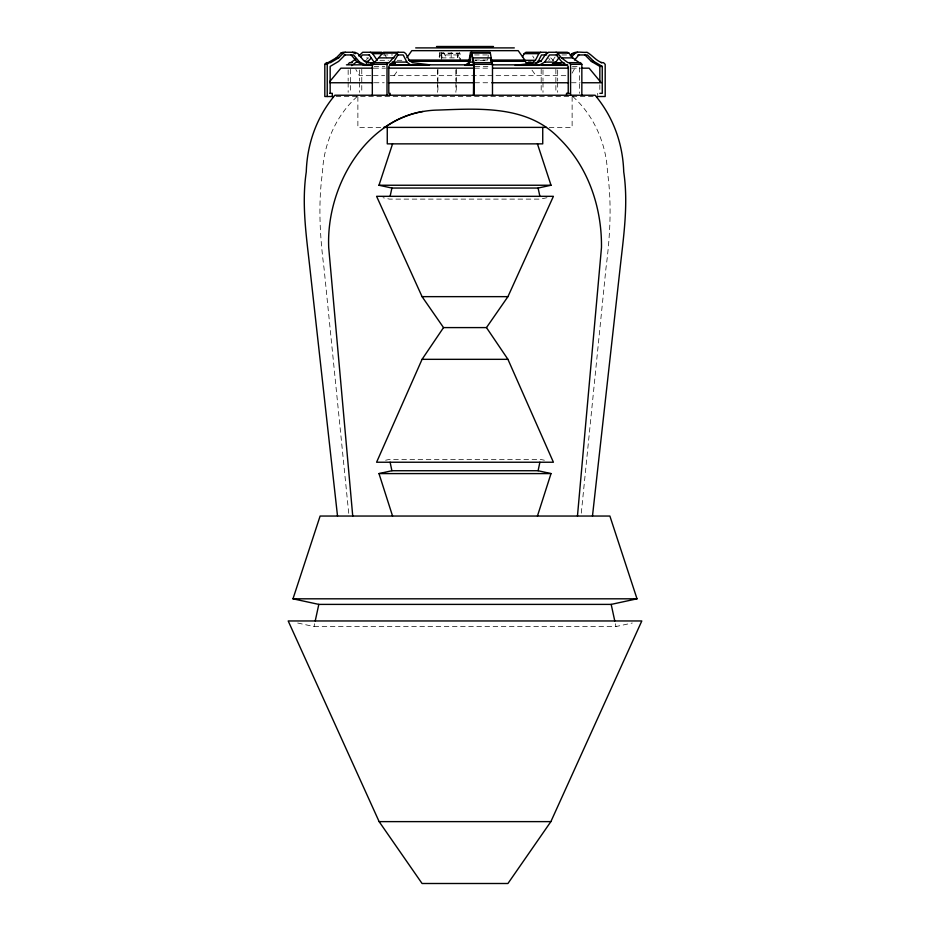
<?xml version="1.0" encoding="UTF-8"?>
<svg xmlns="http://www.w3.org/2000/svg" width="930" height="930" viewBox="0 0 930 930"><rect width="100%" height="100%" fill="white"/><g stroke="black" fill="none" stroke-linecap="round" stroke-linejoin="round"><path stroke-width="0.7" stroke-dasharray="4.65 3.49" d="M581.285 513.162L605.953 268.317C610.115 236.325 611.987 203.961 607.464 171.887C606.29 143.72 593.875 115.413 572.915 96.65M488.297 54.986L487.704 60.299L474.998 60.299M439.913 52.266L439.018 57.881L457.386 57.881L458.281 52.266M439.53 57.532L439.867 54.951L459.35 54.951L459.99 60.659M457.886 57.532L458.223 54.951M297.716 623.019L314.026 626.553L314.631 623.751M572.078 73.168L574.845 68.169M555.082 56.974L552.839 60.299L548.607 60.299M394.064 75.667L397.994 70.145M357.085 96.65C336.125 115.413 323.71 143.72 322.536 171.887C318.014 203.961 319.885 236.325 324.047 268.317L349.006 516.045M366.385 59.474L368.547 57.881L364.316 57.881M385.636 460.234L389.507 459.374L540.493 459.374L544.364 460.234M546.945 197.718L540.493 199.113L389.507 199.113L383.055 197.718M314.026 626.553L615.974 626.553L632.284 623.019M439.646 53.115L458.013 53.115M441.169 52.266L441.564 53.649L459.92 53.649L460.652 60.299M383.265 54.951L392.611 54.951M474.591 54.951L488.715 54.951M561.952 54.951L567.591 54.951M474.858 60.043L489.145 60.043M379.975 60.299L388.438 60.299M397.25 60.299L403.922 60.299M374.127 66.402L384.811 66.402M475.149 66.402L490.68 66.402M572.45 66.402L579.495 66.402L579.495 93.326M373.906 68.169L385.497 68.169M474.777 68.169L490.715 68.169M571.625 68.169L580.936 68.169M370.826 75.667L359.305 75.667L355.853 69.425M373.465 75.667L384.671 75.667M390.263 75.667L565.766 75.667M374.313 82.758L384.195 82.758M474.87 82.758L490.389 82.758M571.427 82.758L580.088 82.758M336.137 96.511L593.863 96.511M380.73 127.387L357.876 127.387L357.876 96.511M549.27 127.387L572.124 127.387L572.124 96.511M550.688 57.881L553.652 60.741M442.889 52.336L447.121 58.172M532.007 70.145L535.936 75.667M384.706 54.765L386.938 58.079M548.712 58.183L550.025 60.334M532.704 56.033L534.018 58.183M459.525 52.266L459.92 53.649M615.369 623.751L615.974 626.553M441.564 53.649L442.006 57.637M440.994 54.951L441.622 60.659M599.838 84.828L599.838 91.907M597.699 93.326L597.699 95.453M557.675 69.924L557.675 81.119M557.675 82.514L557.675 92.314M555.873 69.239L555.873 93.326M542.992 69.924L542.992 81.119M542.992 82.514L542.992 92.314M541.19 69.239L541.19 93.326M456.27 69.239L456.27 93.326M455.886 69.924L455.886 81.119M455.886 82.514L455.886 92.314M451.166 52.498L451.166 58.172M437.914 69.239L437.914 93.326M437.519 69.924L437.519 81.119M437.519 82.514L437.519 92.314M361.77 69.239L361.77 93.326M359.422 69.924L359.422 81.119M359.422 82.514L359.422 92.314M350.505 69.239L350.505 93.326M348.157 69.924L348.157 81.119M348.157 82.514L348.157 92.314"/><path stroke-width="1.4" d="M577.46 516.045L601.466 247.717C602.036 207.843 588.306 166.912 559.5 138.663C527.915 105.218 480.147 108.554 438.193 110.066C369.175 111.1 325.802 184.419 328.72 247.717L352.737 516.045M468.941 65.344L470.65 54.951L471.777 54.951L473.73 66.402L473.451 95.453M592.48 516.045L620.077 268.317C623.588 236.313 628.529 204.054 623.728 171.887C622.856 143.592 613.3 117.052 595.107 95.232L334.893 95.232C316.7 117.052 307.144 143.592 306.272 171.887C301.471 204.054 306.412 236.313 309.923 268.317L337.52 516.045M392.565 516.045L378.987 473.591L391.902 470.731L538.098 470.731L539.888 462.233M390.112 196.323L391.902 188.046L538.098 188.046L551.013 185.244L537.435 143.859M315.224 620.961L318.816 604.395L611.184 604.395L637.015 598.815L609.882 516.045L320.118 516.045L292.985 598.815L318.816 604.395M537.435 516.045L551.013 473.591L538.098 470.731M391.902 188.046L378.987 185.244L392.565 143.859M443.529 327.593L422.069 359.329L376.592 462.233L553.408 462.233L507.931 359.329L486.471 327.593L443.529 327.593L422.069 296.647L376.592 196.323L553.408 196.323L507.931 296.647L486.471 327.593M550.874 821.62L641.805 620.961L288.195 620.961L379.126 821.62L422.069 883.5L507.931 883.5L550.874 821.62L379.126 821.62M522.451 56.974L524.16 53.649L525.996 52.266L546.514 52.266L547.77 53.115M526.601 63.368L532.332 62.647L535.424 60.299L538.854 53.649L540.679 52.266M372.325 95.116L372.325 64.321L373.337 62.647L389.054 62.647L398.168 52.266M387.008 95.116L387.008 64.321L388.031 62.647M374.36 62.647L383.486 52.266L404.004 52.266L405.84 53.649L409.27 60.299L412.362 62.647L429.532 64.798L396.459 65.344L392.181 62.089L406.875 62.089L411.153 65.344M397.947 54.951L394.006 61.403L388.81 66.402L388.81 93.326L390.123 93.326L390.123 95.453M579.192 62.647L572.729 57.881L568.928 53.115L567.3 52.266L548.421 52.266L546.038 53.649L541.562 60.299L537.528 62.647L515.162 65.344L539.109 65.344L544.689 62.089L549.49 54.951L557.942 54.951M541.934 65.344L550.386 65.344L555.954 62.089L559.163 57.335M406.817 57.695L411.804 50.662L518.196 50.662L524.846 60.043L490.598 60.043M348.157 64.321L349.482 62.647L352.296 62.647M358.794 55.974L362.7 52.266L381.579 52.266L383.962 53.649M360.7 57.102L362.409 54.951L369.454 54.951M366.292 63.066L371.117 58.183M329.639 81.712L340.892 68.169L373.023 68.169M570.253 55.87C573.705 49.918 581.517 52.998 587.004 52.266C592.271 55.126 595.863 60.59 601.861 62.647M571.729 56.974L574.531 53.649L577.507 52.266M574.554 60.055L578.844 54.951M333.417 96.511L324.814 96.511L324.814 64.321L326.476 62.647L330.557 62.647L338.625 57.881L343.379 53.115L345.414 52.266M327.232 96.511L327.232 64.321L328.895 62.647M328.139 62.647L336.207 57.881L340.961 53.115L342.996 52.266L354.911 52.266L357.887 53.649L363.479 60.299L368.524 62.647L372.721 62.973M345.042 54.951L338.625 61.403L330.162 66.402L330.162 93.326M535.68 63.717L537.819 62.089L541.504 54.951L546.735 54.951M350.808 62.647L356.19 58.671M351.633 65.565L357.271 61.403M554.489 63.194L561.476 62.647M552.711 63.507L563.894 62.647M436.507 46.5L493.493 46.5M415.698 47.895L514.302 47.895M340.961 53.115L343.379 53.115M382.23 53.115L396.924 53.115M471.719 52.266L471.987 53.115L490.354 53.115L492.04 62.647M556.024 52.266L557.651 53.115L568.928 53.115M370.303 52.266L372.686 53.649L382.544 53.649M524.16 53.649L538.854 53.649M572.113 53.649L574.531 53.649M344.053 54.951L353.574 54.951L359.584 62.089L366.548 65.344M397.842 54.951L403.19 54.951L406.875 62.089M577.844 54.951L587.365 54.951L593.793 61.403L602.256 66.402L602.256 93.326L599.838 93.326M336.207 57.881L338.625 57.881M379.312 57.881L394.006 57.881M471.987 53.115L472.614 57.881L490.982 57.881M557.651 53.115L561.453 57.881L572.729 57.881M408.386 60.043L470.638 60.043M523.404 60.299L535.424 60.299M409.979 61.287L469.29 61.287M491.377 61.287L525.729 61.287M364.316 61.403L368.547 61.403M537.331 61.403L541.33 61.403M584.958 54.951L591.375 61.403L593.793 61.403M351.156 54.951L357.167 62.089L359.584 62.089M469.859 62.089L474.091 62.089M528.461 62.089L531.135 62.089M544.689 62.089L555.954 62.089M366.106 62.647L368.524 62.647M525.648 62.647L532.332 62.647M555.64 62.647L556.663 62.647M601.106 62.647L603.524 62.647L605.186 64.321L605.186 96.511L596.583 96.511M324.814 64.321L327.232 64.321M372.325 64.321L387.008 64.321M473.893 62.647L474.114 64.321L492.482 64.321L492.482 95.116M569.241 62.647L570.578 64.321L581.843 64.321L581.843 95.116M346.437 64.833L373.104 64.833M389.833 64.833L473.568 64.833M492.144 64.833L567.684 64.833M372.244 65.344L364.13 65.344L357.167 62.089M390.774 65.344L395.82 65.344M473.533 65.344L465 65.344L468.685 62.647L470.475 52.266L490.087 52.266L490.354 53.115M551.618 65.344L565.87 65.344M591.375 61.403L599.838 66.402L602.256 66.402M388.38 68.169L473.382 68.169M492.9 68.169L568.253 68.169M582.122 68.169L589.109 68.169L601.233 82.758L582.982 82.758M329.929 82.758L372.907 82.758M388.426 82.758L473.463 82.758M491.796 82.758L568.544 82.758M329.883 93.326L332.301 93.326L332.301 96.511M569.334 93.326L566.521 93.326L566.521 95.453M383.579 127.387L546.422 127.387M378.987 185.244L551.013 185.244M422.069 296.647L507.931 296.647M422.069 359.329L507.931 359.329M378.987 473.591L551.013 473.591M292.985 598.815L637.015 598.815M389.496 64.263L395.087 64.693M370.303 62.973L373.093 63.194M392.472 62.647L395.262 62.915M390.984 63.589L395.18 63.996M352.493 52.266L355.469 53.649M561.453 57.881L567.916 62.647L580.518 62.647L581.843 64.321M556.314 54.951L561.453 61.403L568.23 66.402L568.23 93.326M372.686 53.649L377.162 60.299M369.233 54.951L374.046 62.089M472.614 57.881L473.684 62.647L492.261 62.647L492.482 64.321M538.098 188.046L539.888 196.323M611.184 604.395L614.777 620.961M390.112 462.233L391.902 470.731M490.633 58.823L490.982 61.403M599.838 66.402L599.838 81.991M570.578 64.321L570.578 95.116M542.736 127.387L542.736 143.859L387.264 143.859L387.264 127.387M474.114 64.321L474.114 95.116M384.648 127.41A108.322 99.487 74.2 0 1 422.952 111.437"/></g></svg>
